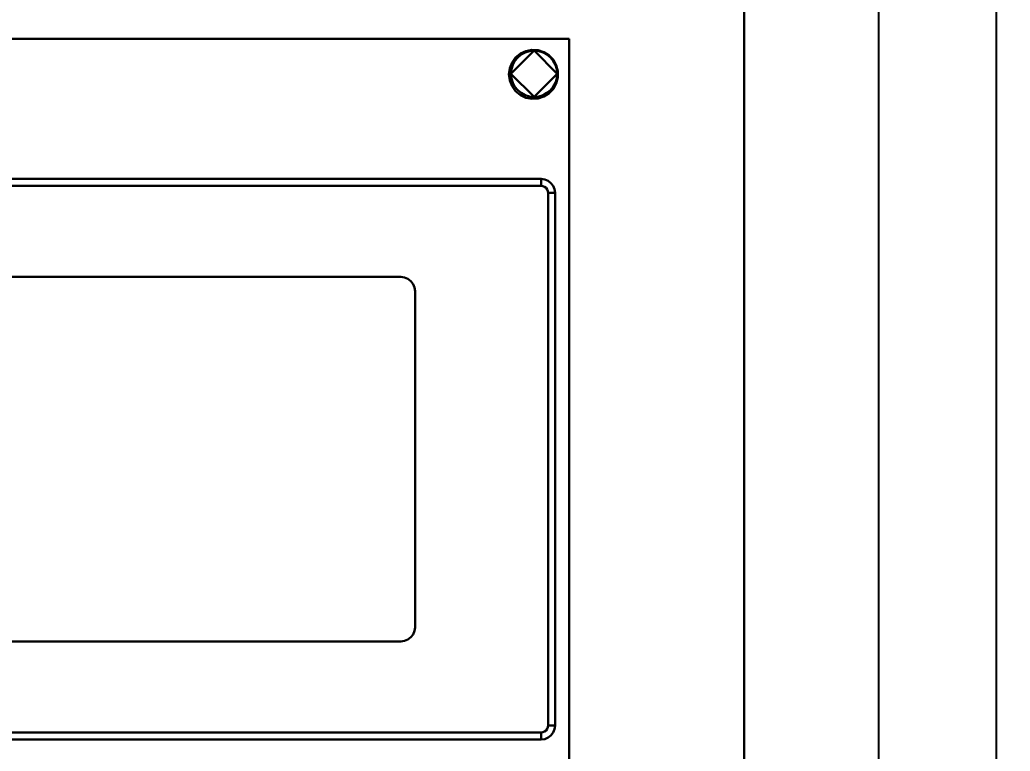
# Model space of a CAD drawing. Extents: x 346 to 4955, y 45 to 639.
# Drawn here: x 3446.9 to 3588.4, y 431.1 to 535.5 of the extents above; entities that cross this region are included whole.
import ezdxf

# ---------------------------------------------------------------- set-up
doc = ezdxf.new("R2010")
doc.units = 0
doc.header["$MEASUREMENT"] = 0
doc.layers.get('0').update_dxf_attribs({"linetype": 'CONTINUOUS'})
doc.layers.get('DEFPOINTS').update_dxf_attribs({"linetype": 'CONTINUOUS'})
doc.styles.add('GOST type A0', font='gost.TTF', dxfattribs={"oblique": 15, "height": 3.5})
doc.dimstyles.new('GOST type A', dxfattribs={"dimtxt": 3.5, "dimasz": 3, "dimexe": 2, "dimexo": 0, "dimgap": 1, "dimtad": 1, "dimtoh": 1, "dimtxsty": 'GOST type A0', "dimcen": 0, "dimazin": 2, "dimtfac": 1, "dimtmove": 0, "dimatfit": 3, "dimfxl": 1, "dimarcsym": 0})

# ---------------------------------------------------------------- blocks, each defined once
blk = doc.blocks.new('*D6')
at = {"color": 0, "lineweight": -2, "transparency": 16777216}
for p, q in [((3545.37, 570.79), (3571.55, 570.79)), ((3569.55, 567.79), (3569.55, 223.79)), ((3545.37, 220.79), (3571.55, 220.79))]:
    blk.add_line(p, q, dxfattribs=at)
at = {"color": 0, "transparency": 16777216}
for points in [[(3569.05, 567.79), (3570.05, 567.79), (3569.55, 570.79)], [(3569.05, 223.79), (3570.05, 223.79), (3569.55, 220.79)]]:
    blk.add_solid(points, dxfattribs=at)
at = {"layer": 'DEFPOINTS', "color": 0, "transparency": 16777216}
for p in [(3545.37, 570.79), (3545.37, 220.79), (3569.55, 220.79)]:
    blk.add_point(p, dxfattribs=at)
at = {"color": 0, "transparency": 16777216, "insert": (3566.8, 395.79), "char_height": 3.5, "attachment_point": 5, "rotation": 90, "style": 'GOST type A0'}
blk.add_mtext('350', dxfattribs=at)
blk = doc.blocks.new('*D7')
at = {"color": 0, "lineweight": -2, "transparency": 16777216}
for p, q in [((3550.37, 576.79), (3588.35, 576.79)), ((3586.35, 573.79), (3586.35, 218.59)), ((3550.37, 215.59), (3588.35, 215.59))]:
    blk.add_line(p, q, dxfattribs=at)
at = {"color": 0, "transparency": 16777216}
for points in [[(3585.85, 573.79), (3586.85, 573.79), (3586.35, 576.79)], [(3585.85, 218.59), (3586.85, 218.59), (3586.35, 215.59)]]:
    blk.add_solid(points, dxfattribs=at)
at = {"layer": 'DEFPOINTS', "color": 0, "transparency": 16777216}
for p in [(3550.37, 576.79), (3550.37, 215.59), (3586.35, 215.59)]:
    blk.add_point(p, dxfattribs=at)
at = {"color": 0, "transparency": 16777216, "insert": (3583.34, 396.19), "char_height": 3.5, "attachment_point": 5, "rotation": 90, "style": 'GOST type A0'}
blk.add_mtext('361,2', dxfattribs=at)

msp = doc.modelspace()

# ---------------------------------------------------------------- linework, layer by layer
at = {"color": 7, "lineweight": 30}
for p, q in [((3550.372, 215.59), (3550.372, 576.79)), ((3525.372, 532.79), (3329.372, 532.79)), ((3525.372, 532.79), (3329.372, 532.79)), ((3525.372, 532.79), (3329.372, 532.79)), ((3525.372, 532.79), (3329.372, 532.79)), ((3525.372, 412.79), (3525.372, 532.79)), ((3525.372, 532.79), (3525.372, 412.79)), ((3525.372, 412.79), (3525.372, 532.79)), ((3525.372, 532.79), (3525.372, 412.79)), ((3520.372, 531.09), (3517.072, 527.79)), ((3518.416, 530.666), (3517.74, 530.106)), ((3518.416, 530.666), (3517.74, 530.106)), ((3519.21, 531.038), (3518.416, 530.666)), ((3519.21, 531.038), (3518.416, 530.666)), ((3520.072, 531.204), (3519.21, 531.038)), ((3520.072, 531.204), (3519.21, 531.038)), ((3520.948, 531.148), (3520.072, 531.204)), ((3520.948, 531.148), (3520.072, 531.204)), ((3523.672, 527.79), (3520.372, 531.09)), ((3521.782, 530.876), (3520.948, 531.148)), ((3521.782, 530.876), (3520.948, 531.148)), ((3522.522, 530.406), (3521.782, 530.876)), ((3522.522, 530.406), (3521.782, 530.876)), ((3523.124, 529.768), (3522.522, 530.406)), ((3523.124, 529.768), (3522.522, 530.406)), ((3517.224, 529.396), (3516.902, 528.58)), ((3517.224, 529.396), (3516.902, 528.58)), ((3517.74, 530.106), (3517.224, 529.396)), ((3517.74, 530.106), (3517.224, 529.396)), ((3523.546, 528.998), (3523.124, 529.768)), ((3523.546, 528.998), (3523.124, 529.768)), ((3523.764, 528.148), (3523.546, 528.998)), ((3523.764, 528.148), (3523.546, 528.998)), ((3516.902, 528.58), (3516.792, 527.71)), ((3516.902, 528.58), (3516.792, 527.71)), ((3516.902, 526.84), (3516.792, 527.71)), ((3516.902, 526.84), (3516.792, 527.71)), ((3517.072, 527.79), (3520.372, 524.49)), ((3520.372, 524.49), (3523.672, 527.79)), ((3523.764, 527.272), (3523.764, 528.148)), ((3523.764, 527.272), (3523.764, 528.148)), ((3517.224, 526.024), (3516.902, 526.84)), ((3517.224, 526.024), (3516.902, 526.84)), ((3517.74, 525.314), (3517.224, 526.024)), ((3517.74, 525.314), (3517.224, 526.024)), ((3523.546, 526.422), (3523.124, 525.652)), ((3523.546, 526.422), (3523.124, 525.652)), ((3523.764, 527.272), (3523.546, 526.422)), ((3523.764, 527.272), (3523.546, 526.422)), ((3518.416, 524.754), (3517.74, 525.314)), ((3518.416, 524.754), (3517.74, 525.314)), ((3519.21, 524.382), (3518.416, 524.754)), ((3519.21, 524.382), (3518.416, 524.754)), ((3522.522, 525.014), (3521.782, 524.544)), ((3522.522, 525.014), (3521.782, 524.544)), ((3523.124, 525.652), (3522.522, 525.014)), ((3523.124, 525.652), (3522.522, 525.014)), ((3520.072, 524.216), (3519.21, 524.382)), ((3520.072, 524.216), (3519.21, 524.382)), ((3520.948, 524.272), (3520.072, 524.216)), ((3520.948, 524.272), (3520.072, 524.216)), ((3521.782, 524.544), (3520.948, 524.272)), ((3521.782, 524.544), (3520.948, 524.272)), ((3521.372, 512.79), (3333.372, 512.79)), ((3521.372, 512.79), (3333.372, 512.79)), ((3521.89, 512.722), (3521.372, 512.79)), ((3521.372, 512.756), (3521.372, 512.79)), ((3521.89, 512.722), (3521.372, 512.79)), ((3521.372, 512.756), (3521.372, 512.79)), ((3521.372, 512.656), (3521.372, 512.756)), ((3521.372, 512.656), (3521.372, 512.756)), ((3521.372, 512.498), (3521.372, 512.656)), ((3521.372, 512.498), (3521.372, 512.656)), ((3521.372, 512.29), (3521.372, 512.498)), ((3521.372, 512.29), (3521.372, 512.498)), ((3521.372, 512.29), (3521.372, 512.048)), ((3521.372, 512.29), (3521.372, 512.048)), ((3521.372, 511.79), (3521.372, 512.048)), ((3521.372, 511.79), (3521.372, 512.048)), ((3522.372, 512.522), (3521.89, 512.722)), ((3522.372, 512.522), (3521.89, 512.722)), ((3522.786, 512.204), (3522.372, 512.522)), ((3522.786, 512.204), (3522.372, 512.522)), ((3523.104, 511.79), (3522.786, 512.204)), ((3523.104, 511.79), (3522.786, 512.204)), ((3521.372, 511.79), (3333.372, 511.79)), ((3521.372, 511.79), (3333.372, 511.79)), ((3521.63, 511.756), (3521.372, 511.79)), ((3521.63, 511.756), (3521.372, 511.79)), ((3521.872, 511.656), (3521.63, 511.756)), ((3521.872, 511.656), (3521.63, 511.756)), ((3522.08, 511.498), (3521.872, 511.656)), ((3522.08, 511.498), (3521.872, 511.656)), ((3522.238, 511.29), (3522.08, 511.498)), ((3522.238, 511.29), (3522.08, 511.498)), ((3522.338, 511.048), (3522.238, 511.29)), ((3522.338, 511.048), (3522.238, 511.29)), ((3522.372, 510.79), (3522.338, 511.048)), ((3522.372, 510.79), (3522.338, 511.048)), ((3522.372, 510.79), (3522.372, 434.79)), ((3522.63, 510.79), (3522.372, 510.79)), ((3522.372, 510.79), (3522.372, 434.79)), ((3522.63, 510.79), (3522.372, 510.79)), ((3522.872, 510.79), (3522.63, 510.79)), ((3522.872, 510.79), (3522.63, 510.79)), ((3523.08, 510.79), (3522.872, 510.79)), ((3523.08, 510.79), (3522.872, 510.79)), ((3523.238, 510.79), (3523.08, 510.79)), ((3523.238, 510.79), (3523.08, 510.79)), ((3523.304, 511.308), (3523.104, 511.79)), ((3523.304, 511.308), (3523.104, 511.79)), ((3523.338, 510.79), (3523.238, 510.79)), ((3523.338, 510.79), (3523.238, 510.79)), ((3523.372, 510.79), (3523.304, 511.308)), ((3523.372, 510.79), (3523.304, 511.308)), ((3523.372, 510.79), (3523.338, 510.79)), ((3523.372, 510.79), (3523.338, 510.79)), ((3523.372, 510.79), (3523.372, 434.79)), ((3523.372, 510.79), (3523.372, 434.79)), ((3501.372, 498.79), (3353.372, 498.79)), ((3501.372, 498.79), (3353.372, 498.79)), ((3501.89, 498.722), (3501.372, 498.79)), ((3501.89, 498.722), (3501.372, 498.79)), ((3502.372, 498.522), (3501.89, 498.722)), ((3502.372, 498.522), (3501.89, 498.722)), ((3502.786, 498.204), (3502.372, 498.522)), ((3502.786, 498.204), (3502.372, 498.522)), ((3503.104, 497.79), (3502.786, 498.204)), ((3503.104, 497.79), (3502.786, 498.204)), ((3503.304, 497.308), (3503.104, 497.79)), ((3503.304, 497.308), (3503.104, 497.79)), ((3503.372, 496.79), (3503.304, 497.308)), ((3503.372, 496.79), (3503.304, 497.308)), ((3503.372, 496.79), (3503.372, 448.79)), ((3503.372, 496.79), (3503.372, 448.79)), ((3503.304, 448.272), (3503.104, 447.79)), ((3503.304, 448.272), (3503.104, 447.79)), ((3503.372, 448.79), (3503.304, 448.272)), ((3503.372, 448.79), (3503.304, 448.272)), ((3501.89, 446.858), (3501.372, 446.79)), ((3501.89, 446.858), (3501.372, 446.79)), ((3502.372, 447.058), (3501.89, 446.858)), ((3502.372, 447.058), (3501.89, 446.858)), ((3502.786, 447.376), (3502.372, 447.058)), ((3502.786, 447.376), (3502.372, 447.058)), ((3503.104, 447.79), (3502.786, 447.376)), ((3503.104, 447.79), (3502.786, 447.376)), ((3501.372, 446.79), (3353.372, 446.79)), ((3501.372, 446.79), (3353.372, 446.79)), ((3522.238, 434.29), (3522.08, 434.082)), ((3522.238, 434.29), (3522.08, 434.082)), ((3522.338, 434.532), (3522.238, 434.29)), ((3522.338, 434.532), (3522.238, 434.29)), ((3522.372, 434.79), (3522.338, 434.532)), ((3522.372, 434.79), (3522.338, 434.532)), ((3522.63, 434.79), (3522.372, 434.79)), ((3522.63, 434.79), (3522.372, 434.79)), ((3522.872, 434.79), (3522.63, 434.79)), ((3522.872, 434.79), (3522.63, 434.79)), ((3523.08, 434.79), (3522.872, 434.79)), ((3523.08, 434.79), (3522.872, 434.79)), ((3523.238, 434.79), (3523.08, 434.79)), ((3523.238, 434.79), (3523.08, 434.79)), ((3523.304, 434.272), (3523.104, 433.79)), ((3523.304, 434.272), (3523.104, 433.79)), ((3523.338, 434.79), (3523.238, 434.79)), ((3523.338, 434.79), (3523.238, 434.79)), ((3523.372, 434.79), (3523.304, 434.272)), ((3523.372, 434.79), (3523.304, 434.272)), ((3523.372, 434.79), (3523.338, 434.79)), ((3523.372, 434.79), (3523.338, 434.79)), ((3521.372, 433.79), (3333.372, 433.79)), ((3521.372, 433.79), (3333.372, 433.79)), ((3521.372, 432.79), (3333.372, 432.79)), ((3521.372, 432.79), (3333.372, 432.79)), ((3521.63, 433.824), (3521.372, 433.79)), ((3521.63, 433.824), (3521.372, 433.79)), ((3521.372, 433.532), (3521.372, 433.79)), ((3521.372, 433.532), (3521.372, 433.79)), ((3521.372, 433.29), (3521.372, 433.532)), ((3521.372, 433.29), (3521.372, 433.532)), ((3521.372, 433.082), (3521.372, 433.29)), ((3521.372, 433.082), (3521.372, 433.29)), ((3521.372, 432.924), (3521.372, 433.082)), ((3521.372, 432.924), (3521.372, 433.082)), ((3521.372, 432.824), (3521.372, 432.924)), ((3521.372, 432.824), (3521.372, 432.924)), ((3521.89, 432.858), (3521.372, 432.79)), ((3521.89, 432.858), (3521.372, 432.79)), ((3521.372, 432.824), (3521.372, 432.79)), ((3521.372, 432.824), (3521.372, 432.79)), ((3521.872, 433.924), (3521.63, 433.824)), ((3521.872, 433.924), (3521.63, 433.824)), ((3522.08, 434.082), (3521.872, 433.924)), ((3522.08, 434.082), (3521.872, 433.924)), ((3522.372, 433.058), (3521.89, 432.858)), ((3522.372, 433.058), (3521.89, 432.858)), ((3522.786, 433.376), (3522.372, 433.058)), ((3522.786, 433.376), (3522.372, 433.058)), ((3523.104, 433.79), (3522.786, 433.376)), ((3523.104, 433.79), (3522.786, 433.376))]:
    msp.add_line(p, q, dxfattribs=at)
for start, end in [(90, 180), (0, 90), (180, 270), (270, 0)]:
    msp.add_arc((3520.372, 527.79), 3.3, start, end, dxfattribs=at)

# ---------------------------------------------------------------- dimensions: what is measured, and where the dimension line sits
for base, p1, p2, picture, middle in [((3586.351, 215.59), (3550.372, 576.79), (3550.372, 215.59), '*D7', (3583.337, 396.19)), ((3569.552, 220.79), (3545.372, 570.79), (3545.372, 220.79), '*D6', (3566.8, 395.79))]:
    dim = msp.add_linear_dim(base=base, p1=p1, p2=p2, angle=90, dimstyle='GOST type A')
    dim.commit()
    dim.dimension.update_dxf_attribs({"geometry": picture, "text_midpoint": middle})

doc.saveas('drawing.dxf')
